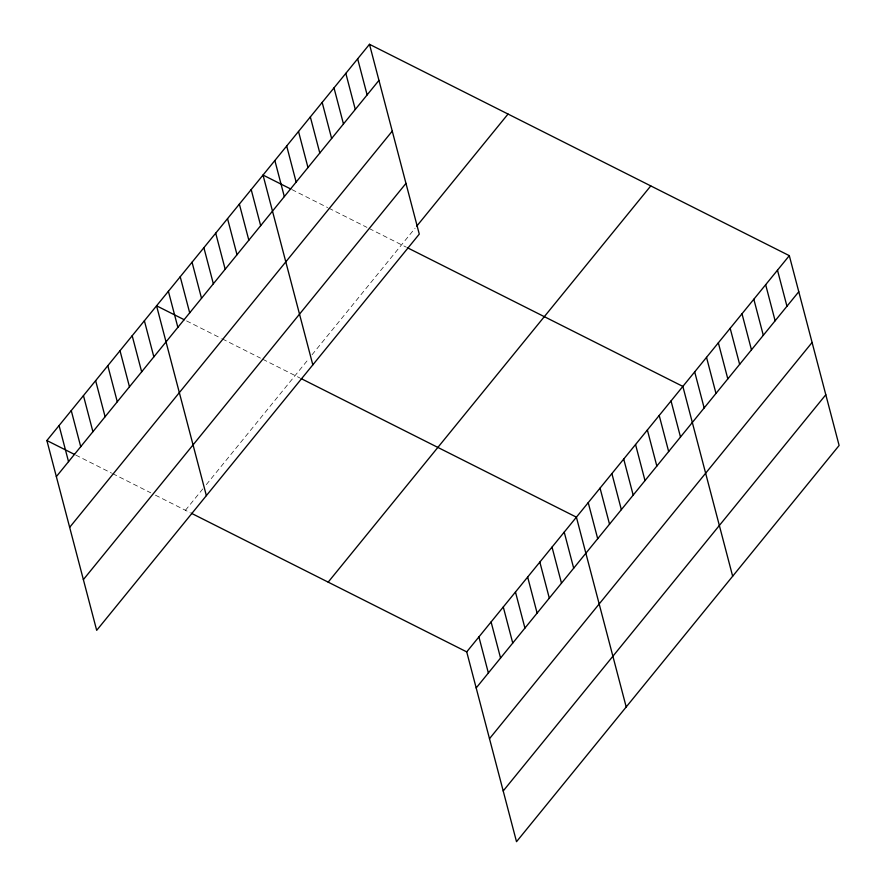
<?xml version="1.0" encoding="UTF-8"?>
<svg xmlns="http://www.w3.org/2000/svg" width="886" height="886" viewBox="0 0 886 886"><rect width="100%" height="100%" fill="white"/><g stroke="black" fill="none" stroke-linecap="round" stroke-linejoin="round"><path stroke-width="0.66" stroke-dasharray="4.43 3.32" d="M185.429 510.281L202.839 488.895M206.316 484.62L308.627 358.952M312.016 354.799L415.091 228.2M291.893 189.582L327.676 207.601M328.839 208.188L366.937 227.37M369.24 228.533L406.331 247.194M186.581 320.92L221.223 338.363M222.375 338.939L260.473 358.121M262.788 359.284L299.867 377.957M75.753 455.061L111.536 473.08M112.688 473.656L150.797 492.837M155.415 495.163L190.191 512.673"/><path stroke-width="1.33" d="M369.484 44.3L419.277 234.114L96.685 630.345L46.88 440.53L369.484 44.3L789.315 255.655L839.12 445.47L516.516 841.7L466.723 651.886L191.376 513.271M56.35 476.613L378.953 80.382M69.662 527.347L392.254 131.117M83.373 579.61L405.976 183.38M416.774 226.118L508.032 114.05M328.174 582.135L650.778 185.905M466.723 651.886L789.315 255.655M476.181 687.957L798.784 291.727M489.493 738.691L812.097 342.461M503.204 790.965L825.807 394.735M290.73 189.006L263.02 175.051L312.824 364.877M407.516 247.792L682.862 386.407L732.656 576.221M184.277 319.757L156.567 305.814L206.36 495.628M301.063 378.555L576.398 517.158L626.203 706.984M46.88 440.53L74.59 454.474M777.487 270.186L786.956 306.257M765.659 284.705L775.128 320.787M753.831 299.235L763.3 335.318M742.003 313.766L751.472 349.848M730.175 328.296L739.644 364.379M718.347 342.827L727.816 378.898M706.519 357.346L715.988 393.428M694.69 371.876L704.16 407.959M671.034 400.937L680.492 437.019M659.206 415.468L668.664 451.55M647.378 429.998L656.836 466.069M635.55 444.517L645.008 480.6M623.722 459.048L633.18 495.13M611.894 473.578L621.352 509.66M600.055 488.108L609.524 524.191M588.226 502.639L597.696 538.71M564.216 532.132L573.685 568.214M552.033 547.105L561.491 583.176M539.84 562.067L549.309 598.15M527.657 577.041L537.115 613.123M515.464 592.003L524.933 628.085M503.281 606.976L512.75 643.059M357.656 58.83L367.125 94.913M491.088 621.939L500.557 658.021M345.828 73.361L355.286 109.432M478.905 636.912L488.374 672.995M334 87.88L343.458 123.962M322.172 102.411L331.63 138.493M310.344 116.941L319.802 153.023M298.516 131.471L307.974 167.554M286.687 146.002L296.145 182.084M274.859 160.532L284.317 196.603M251.192 189.582L260.661 225.664M239.364 204.112L248.833 240.195M227.536 218.643L237.005 254.725M215.708 233.173L225.177 269.244M203.88 247.692L213.349 283.775M192.052 262.223L201.521 298.305M180.223 276.753L189.693 312.836M168.395 291.284L177.864 327.366M144.385 320.776L153.843 356.859M132.191 335.75L141.66 371.832M120.009 350.712L129.467 386.794M107.815 365.685L117.284 401.768M95.633 380.659L105.102 416.73M83.45 395.621L92.908 431.703M71.257 410.595L80.726 446.677M59.074 425.557L68.532 461.639"/></g></svg>
